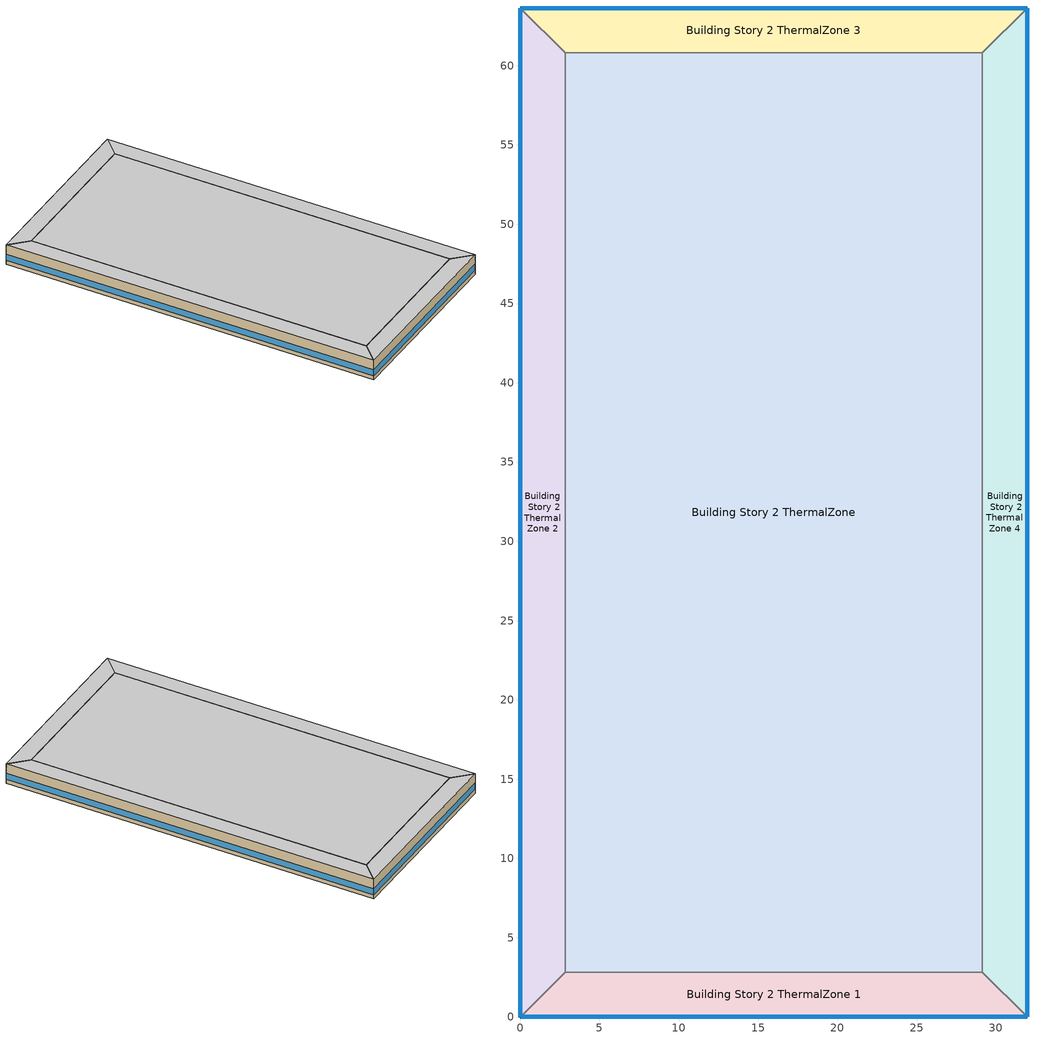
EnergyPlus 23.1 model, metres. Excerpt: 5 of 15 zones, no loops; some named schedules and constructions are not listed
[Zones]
Building Story 2 ThermalZone
 floor adiabatic (Typical Interior Floor): 29.16,2.83 2.83,2.83 2.83,60.81 29.16,60.81 z3.6
 wall adiabatic (Typical Interior Wall): 2.83,2.83 29.16,2.83 29.16,60.81 2.83,60.81 2.83,2.83 z3.6:7.2
 ceiling adiabatic (Typical Interior Ceiling): 29.16,60.81 2.83,60.81 2.83,2.83 29.16,2.83 z7.2
Building Story 2 ThermalZone 1
 floor adiabatic (Typical Interior Ceiling): 31.99,0 0,0 2.83,2.83 29.16,2.83 z3.6
 wall outside (Typical Insulated Steel Framed Exterior Wall R-20.41): 0,0 31.99,0 z3.6:7.2
 wall adiabatic (Typical Interior Wall): 31.99,0 29.16,2.83 2.83,2.83 0,0 z3.6:7.2
 window (U 0.48 SHGC 0.40 Dbl Ref-D Clr 6mm/13mm): 0.03,0 31.96,0 z4.36:5.44
 ceiling adiabatic (Typical Interior Ceiling): 29.16,2.83 2.83,2.83 0,0 31.99,0 z7.2
Building Story 2 ThermalZone 2
 floor adiabatic (Typical Interior Ceiling): 0,0 0,63.64 2.83,60.81 2.83,2.83 z3.6
 wall outside (Typical Insulated Steel Framed Exterior Wall R-20.41): 0,63.64 0,0 z3.6:7.2
 wall adiabatic (Typical Interior Wall): 0,0 2.83,2.83 2.83,60.81 0,63.64 z3.6:7.2
 window (U 0.48 SHGC 0.40 Dbl Ref-D Clr 6mm/13mm): 0,63.61 0,0.03 z4.36:5.44
 ceiling adiabatic (Typical Interior Ceiling): 2.83,2.83 2.83,60.81 0,63.64 0,0 z7.2
Building Story 2 ThermalZone 3
 floor adiabatic (Typical Interior Ceiling): 0,63.64 31.99,63.64 29.16,60.81 2.83,60.81 z3.6
 wall outside (Typical Insulated Steel Framed Exterior Wall R-20.41): 31.99,63.64 0,63.64 z3.6:7.2
 wall adiabatic (Typical Interior Wall): 0,63.64 2.83,60.81 29.16,60.81 31.99,63.64 z3.6:7.2
 window (U 0.48 SHGC 0.40 Dbl Ref-D Clr 6mm/13mm): 31.96,63.64 0.03,63.64 z4.36:5.44
 ceiling adiabatic (Typical Interior Ceiling): 2.83,60.81 29.16,60.81 31.99,63.64 0,63.64 z7.2
Building Story 2 ThermalZone 4
 floor adiabatic (Typical Interior Ceiling): 31.99,63.64 31.99,0 29.16,2.83 29.16,60.81 z3.6
 wall outside (Typical Insulated Steel Framed Exterior Wall R-20.41): 31.99,0 31.99,63.64 z3.6:7.2
 wall adiabatic (Typical Interior Wall): 31.99,63.64 29.16,60.81 29.16,2.83 31.99,0 z3.6:7.2
 window (U 0.48 SHGC 0.40 Dbl Ref-D Clr 6mm/13mm): 31.99,0.03 31.99,63.61 z4.36:5.44
 ceiling adiabatic (Typical Interior Ceiling): 29.16,60.81 29.16,2.83 31.99,0 31.99,63.64 z7.2
[Schedule:Week:Daily]
SchoolSecondary BLDG_LIGHT_CORRIDOR_SCH_2013 Week Rule - Sep4-Dec31: SchoolSecondary BLDG_LIGHT_CORRIDOR_SCH_2013 Default, SchoolSecondary BLDG_LIGHT_CORRIDOR_SCH_2013 Wkdy Day 2, SchoolSecondary BLDG_LIGHT_CORRIDOR_SCH_2013 Wkdy Day 2, SchoolSecondary BLDG_LIGHT_CORRIDOR_SCH_2013 Wkdy Day 2, SchoolSecondary BLDG_LIGHT_CORRIDOR_SCH_2013 Wkdy Day 2, SchoolSecondary BLDG_LIGHT_CORRIDOR_SCH_2013 Wkdy Day 2, SchoolSecondary BLDG_LIGHT_CORRIDOR_SCH_2013 Default, SchoolSecondary BLDG_LIGHT_CORRIDOR_SCH_2013 Default, SchoolSecondary BLDG_LIGHT_CORRIDOR_SCH_2013 Summer Design Day, SchoolSecondary BLDG_LIGHT_CORRIDOR_SCH_2013 Winter Design Day, SchoolSecondary BLDG_LIGHT_CORRIDOR_SCH_2013 Default, SchoolSecondary BLDG_LIGHT_CORRIDOR_SCH_2013 Default
SchoolSecondary BLDG_LIGHT_GYM_SCH_2013 Week Rule - Jan1-Jan1: SchoolSecondary BLDG_LIGHT_GYM_SCH_2013 Wknd Day, SchoolSecondary BLDG_LIGHT_GYM_SCH_2013 Wknd Day, SchoolSecondary BLDG_LIGHT_GYM_SCH_2013 Wknd Day, SchoolSecondary BLDG_LIGHT_GYM_SCH_2013 Wknd Day, SchoolSecondary BLDG_LIGHT_GYM_SCH_2013 Wknd Day, SchoolSecondary BLDG_LIGHT_GYM_SCH_2013 Wknd Day, SchoolSecondary BLDG_LIGHT_GYM_SCH_2013 Wknd Day, SchoolSecondary BLDG_LIGHT_GYM_SCH_2013 Default, SchoolSecondary BLDG_LIGHT_GYM_SCH_2013 Summer Design Day, SchoolSecondary BLDG_LIGHT_GYM_SCH_2013 Winter Design Day, SchoolSecondary BLDG_LIGHT_GYM_SCH_2013 Default, SchoolSecondary BLDG_LIGHT_GYM_SCH_2013 Default
SchoolSecondary BLDG_LIGHT_GYM_SCH_2013 Week Rule - Jan2-Jun25: SchoolSecondary BLDG_LIGHT_GYM_SCH_2013 Wknd Day, SchoolSecondary BLDG_LIGHT_GYM_SCH_2013 Wkdy Day, SchoolSecondary BLDG_LIGHT_GYM_SCH_2013 Wkdy Day, SchoolSecondary BLDG_LIGHT_GYM_SCH_2013 Wkdy Day, SchoolSecondary BLDG_LIGHT_GYM_SCH_2013 Wkdy Day, SchoolSecondary BLDG_LIGHT_GYM_SCH_2013 Wkdy Day, SchoolSecondary BLDG_LIGHT_GYM_SCH_2013 Wknd Day, SchoolSecondary BLDG_LIGHT_GYM_SCH_2013 Default, SchoolSecondary BLDG_LIGHT_GYM_SCH_2013 Summer Design Day, SchoolSecondary BLDG_LIGHT_GYM_SCH_2013 Winter Design Day, SchoolSecondary BLDG_LIGHT_GYM_SCH_2013 Default, SchoolSecondary BLDG_LIGHT_GYM_SCH_2013 Default
SchoolSecondary BLDG_LIGHT_GYM_SCH_2013 Week Rule - Jun26-Jul2: SchoolSecondary BLDG_LIGHT_GYM_SCH_2013 Wknd Day, SchoolSecondary BLDG_LIGHT_GYM_SCH_2013 Wkdy Day, SchoolSecondary BLDG_LIGHT_GYM_SCH_2013 Wkdy Day, SchoolSecondary BLDG_LIGHT_GYM_SCH_2013 Wkdy Day, SchoolSecondary BLDG_LIGHT_GYM_SCH_2013 Wkdy Day, SchoolSecondary BLDG_LIGHT_GYM_SCH_2013 Wkdy Day 1, SchoolSecondary BLDG_LIGHT_GYM_SCH_2013 Wknd Day 1, SchoolSecondary BLDG_LIGHT_GYM_SCH_2013 Default, SchoolSecondary BLDG_LIGHT_GYM_SCH_2013 Summer Design Day, SchoolSecondary BLDG_LIGHT_GYM_SCH_2013 Winter Design Day, SchoolSecondary BLDG_LIGHT_GYM_SCH_2013 Default, SchoolSecondary BLDG_LIGHT_GYM_SCH_2013 Default
SchoolSecondary BLDG_LIGHT_GYM_SCH_2013 Week Rule - Jul3-Aug27: SchoolSecondary BLDG_LIGHT_GYM_SCH_2013 Wknd Day 1, SchoolSecondary BLDG_LIGHT_GYM_SCH_2013 Wkdy Day 1, SchoolSecondary BLDG_LIGHT_GYM_SCH_2013 Wkdy Day 1, SchoolSecondary BLDG_LIGHT_GYM_SCH_2013 Wkdy Day 1, SchoolSecondary BLDG_LIGHT_GYM_SCH_2013 Wkdy Day 1, SchoolSecondary BLDG_LIGHT_GYM_SCH_2013 Wkdy Day 1, SchoolSecondary BLDG_LIGHT_GYM_SCH_2013 Wknd Day 1, SchoolSecondary BLDG_LIGHT_GYM_SCH_2013 Default, SchoolSecondary BLDG_LIGHT_GYM_SCH_2013 Summer Design Day, SchoolSecondary BLDG_LIGHT_GYM_SCH_2013 Winter Design Day, SchoolSecondary BLDG_LIGHT_GYM_SCH_2013 Default, SchoolSecondary BLDG_LIGHT_GYM_SCH_2013 Default
SchoolSecondary BLDG_LIGHT_GYM_SCH_2013 Week Rule - Aug28-Sep3: SchoolSecondary BLDG_LIGHT_GYM_SCH_2013 Wknd Day 1, SchoolSecondary BLDG_LIGHT_GYM_SCH_2013 Wkdy Day 1, SchoolSecondary BLDG_LIGHT_GYM_SCH_2013 Wkdy Day 1, SchoolSecondary BLDG_LIGHT_GYM_SCH_2013 Wkdy Day 1, SchoolSecondary BLDG_LIGHT_GYM_SCH_2013 Wkdy Day 2, SchoolSecondary BLDG_LIGHT_GYM_SCH_2013 Wkdy Day 2, SchoolSecondary BLDG_LIGHT_GYM_SCH_2013 Default, SchoolSecondary BLDG_LIGHT_GYM_SCH_2013 Default, SchoolSecondary BLDG_LIGHT_GYM_SCH_2013 Summer Design Day, SchoolSecondary BLDG_LIGHT_GYM_SCH_2013 Winter Design Day, SchoolSecondary BLDG_LIGHT_GYM_SCH_2013 Default, SchoolSecondary BLDG_LIGHT_GYM_SCH_2013 Default
SchoolSecondary BLDG_LIGHT_GYM_SCH_2013 Week Rule - Sep4-Dec31: SchoolSecondary BLDG_LIGHT_GYM_SCH_2013 Default, SchoolSecondary BLDG_LIGHT_GYM_SCH_2013 Wkdy Day 2, SchoolSecondary BLDG_LIGHT_GYM_SCH_2013 Wkdy Day 2, SchoolSecondary BLDG_LIGHT_GYM_SCH_2013 Wkdy Day 2, SchoolSecondary BLDG_LIGHT_GYM_SCH_2013 Wkdy Day 2, SchoolSecondary BLDG_LIGHT_GYM_SCH_2013 Wkdy Day 2, SchoolSecondary BLDG_LIGHT_GYM_SCH_2013 Default, SchoolSecondary BLDG_LIGHT_GYM_SCH_2013 Default, SchoolSecondary BLDG_LIGHT_GYM_SCH_2013 Summer Design Day, SchoolSecondary BLDG_LIGHT_GYM_SCH_2013 Winter Design Day, SchoolSecondary BLDG_LIGHT_GYM_SCH_2013 Default, SchoolSecondary BLDG_LIGHT_GYM_SCH_2013 Default
SchoolSecondary BLDG_LIGHT_LIBRARY_SCH_2013 Week Rule - Jan1-Jan1: SchoolSecondary BLDG_LIGHT_LIBRARY_SCH_2013 Wknd Day, SchoolSecondary BLDG_LIGHT_LIBRARY_SCH_2013 Wknd Day, SchoolSecondary BLDG_LIGHT_LIBRARY_SCH_2013 Wknd Day, SchoolSecondary BLDG_LIGHT_LIBRARY_SCH_2013 Wknd Day, SchoolSecondary BLDG_LIGHT_LIBRARY_SCH_2013 Wknd Day, SchoolSecondary BLDG_LIGHT_LIBRARY_SCH_2013 Wknd Day, SchoolSecondary BLDG_LIGHT_LIBRARY_SCH_2013 Wknd Day, SchoolSecondary BLDG_LIGHT_LIBRARY_SCH_2013 Default, SchoolSecondary BLDG_LIGHT_LIBRARY_SCH_2013 Summer Design Day, SchoolSecondary BLDG_LIGHT_LIBRARY_SCH_2013 Winter Design Day, SchoolSecondary BLDG_LIGHT_LIBRARY_SCH_2013 Default, SchoolSecondary BLDG_LIGHT_LIBRARY_SCH_2013 Default
SchoolSecondary BLDG_LIGHT_LIBRARY_SCH_2013 Week Rule - Jan2-Jun25: SchoolSecondary BLDG_LIGHT_LIBRARY_SCH_2013 Wknd Day, SchoolSecondary BLDG_LIGHT_LIBRARY_SCH_2013 Wkdy Day, SchoolSecondary BLDG_LIGHT_LIBRARY_SCH_2013 Wkdy Day, SchoolSecondary BLDG_LIGHT_LIBRARY_SCH_2013 Wkdy Day, SchoolSecondary BLDG_LIGHT_LIBRARY_SCH_2013 Wkdy Day, SchoolSecondary BLDG_LIGHT_LIBRARY_SCH_2013 Wkdy Day, SchoolSecondary BLDG_LIGHT_LIBRARY_SCH_2013 Wknd Day, SchoolSecondary BLDG_LIGHT_LIBRARY_SCH_2013 Default, SchoolSecondary BLDG_LIGHT_LIBRARY_SCH_2013 Summer Design Day, SchoolSecondary BLDG_LIGHT_LIBRARY_SCH_2013 Winter Design Day, SchoolSecondary BLDG_LIGHT_LIBRARY_SCH_2013 Default, SchoolSecondary BLDG_LIGHT_LIBRARY_SCH_2013 Default
SchoolSecondary BLDG_LIGHT_LIBRARY_SCH_2013 Week Rule - Jun26-Jul2: SchoolSecondary BLDG_LIGHT_LIBRARY_SCH_2013 Wknd Day, SchoolSecondary BLDG_LIGHT_LIBRARY_SCH_2013 Wkdy Day, SchoolSecondary BLDG_LIGHT_LIBRARY_SCH_2013 Wkdy Day, SchoolSecondary BLDG_LIGHT_LIBRARY_SCH_2013 Wkdy Day, SchoolSecondary BLDG_LIGHT_LIBRARY_SCH_2013 Wkdy Day, SchoolSecondary BLDG_LIGHT_LIBRARY_SCH_2013 Wkdy Day 1, SchoolSecondary BLDG_LIGHT_LIBRARY_SCH_2013 Wknd Day 1, SchoolSecondary BLDG_LIGHT_LIBRARY_SCH_2013 Default, SchoolSecondary BLDG_LIGHT_LIBRARY_SCH_2013 Summer Design Day, SchoolSecondary BLDG_LIGHT_LIBRARY_SCH_2013 Winter Design Day, SchoolSecondary BLDG_LIGHT_LIBRARY_SCH_2013 Default, SchoolSecondary BLDG_LIGHT_LIBRARY_SCH_2013 Default
SchoolSecondary BLDG_LIGHT_LIBRARY_SCH_2013 Week Rule - Jul3-Aug27: SchoolSecondary BLDG_LIGHT_LIBRARY_SCH_2013 Wknd Day 1, SchoolSecondary BLDG_LIGHT_LIBRARY_SCH_2013 Wkdy Day 1, SchoolSecondary BLDG_LIGHT_LIBRARY_SCH_2013 Wkdy Day 1, SchoolSecondary BLDG_LIGHT_LIBRARY_SCH_2013 Wkdy Day 1, SchoolSecondary BLDG_LIGHT_LIBRARY_SCH_2013 Wkdy Day 1, SchoolSecondary BLDG_LIGHT_LIBRARY_SCH_2013 Wkdy Day 1, SchoolSecondary BLDG_LIGHT_LIBRARY_SCH_2013 Wknd Day 1, SchoolSecondary BLDG_LIGHT_LIBRARY_SCH_2013 Default, SchoolSecondary BLDG_LIGHT_LIBRARY_SCH_2013 Summer Design Day, SchoolSecondary BLDG_LIGHT_LIBRARY_SCH_2013 Winter Design Day, SchoolSecondary BLDG_LIGHT_LIBRARY_SCH_2013 Default, SchoolSecondary BLDG_LIGHT_LIBRARY_SCH_2013 Default
SchoolSecondary BLDG_LIGHT_LIBRARY_SCH_2013 Week Rule - Aug28-Sep3: SchoolSecondary BLDG_LIGHT_LIBRARY_SCH_2013 Wknd Day 1, SchoolSecondary BLDG_LIGHT_LIBRARY_SCH_2013 Wkdy Day 1, SchoolSecondary BLDG_LIGHT_LIBRARY_SCH_2013 Wkdy Day 1, SchoolSecondary BLDG_LIGHT_LIBRARY_SCH_2013 Wkdy Day 1, SchoolSecondary BLDG_LIGHT_LIBRARY_SCH_2013 Wkdy Day 2, SchoolSecondary BLDG_LIGHT_LIBRARY_SCH_2013 Wkdy Day 2, SchoolSecondary BLDG_LIGHT_LIBRARY_SCH_2013 Default, SchoolSecondary BLDG_LIGHT_LIBRARY_SCH_2013 Default, SchoolSecondary BLDG_LIGHT_LIBRARY_SCH_2013 Summer Design Day, SchoolSecondary BLDG_LIGHT_LIBRARY_SCH_2013 Winter Design Day, SchoolSecondary BLDG_LIGHT_LIBRARY_SCH_2013 Default, SchoolSecondary BLDG_LIGHT_LIBRARY_SCH_2013 Default
SchoolSecondary BLDG_LIGHT_LIBRARY_SCH_2013 Week Rule - Sep4-Dec31: SchoolSecondary BLDG_LIGHT_LIBRARY_SCH_2013 Default, SchoolSecondary BLDG_LIGHT_LIBRARY_SCH_2013 Wkdy Day 2, SchoolSecondary BLDG_LIGHT_LIBRARY_SCH_2013 Wkdy Day 2, SchoolSecondary BLDG_LIGHT_LIBRARY_SCH_2013 Wkdy Day 2, SchoolSecondary BLDG_LIGHT_LIBRARY_SCH_2013 Wkdy Day 2, SchoolSecondary BLDG_LIGHT_LIBRARY_SCH_2013 Wkdy Day 2, SchoolSecondary BLDG_LIGHT_LIBRARY_SCH_2013 Default, SchoolSecondary BLDG_LIGHT_LIBRARY_SCH_2013 Default, SchoolSecondary BLDG_LIGHT_LIBRARY_SCH_2013 Summer Design Day, SchoolSecondary BLDG_LIGHT_LIBRARY_SCH_2013 Winter Design Day, SchoolSecondary BLDG_LIGHT_LIBRARY_SCH_2013 Default, SchoolSecondary BLDG_LIGHT_LIBRARY_SCH_2013 Default
SchoolSecondary BLDG_LIGHT_LOBBYFLR1_SCH_2013 Week Rule - Jan1-Jan1: SchoolSecondary BLDG_LIGHT_LOBBYFLR1_SCH_2013 Wknd Day, SchoolSecondary BLDG_LIGHT_LOBBYFLR1_SCH_2013 Wknd Day, SchoolSecondary BLDG_LIGHT_LOBBYFLR1_SCH_2013 Wknd Day, SchoolSecondary BLDG_LIGHT_LOBBYFLR1_SCH_2013 Wknd Day, SchoolSecondary BLDG_LIGHT_LOBBYFLR1_SCH_2013 Wknd Day, SchoolSecondary BLDG_LIGHT_LOBBYFLR1_SCH_2013 Wknd Day, SchoolSecondary BLDG_LIGHT_LOBBYFLR1_SCH_2013 Wknd Day, SchoolSecondary BLDG_LIGHT_LOBBYFLR1_SCH_2013 Default, SchoolSecondary BLDG_LIGHT_LOBBYFLR1_SCH_2013 Summer Design Day, SchoolSecondary BLDG_LIGHT_LOBBYFLR1_SCH_2013 Winter Design Day, SchoolSecondary BLDG_LIGHT_LOBBYFLR1_SCH_2013 Default, SchoolSecondary BLDG_LIGHT_LOBBYFLR1_SCH_2013 Default
SchoolSecondary BLDG_LIGHT_LOBBYFLR1_SCH_2013 Week Rule - Jan2-Jun25: SchoolSecondary BLDG_LIGHT_LOBBYFLR1_SCH_2013 Wknd Day, SchoolSecondary BLDG_LIGHT_LOBBYFLR1_SCH_2013 Wkdy Day, SchoolSecondary BLDG_LIGHT_LOBBYFLR1_SCH_2013 Wkdy Day, SchoolSecondary BLDG_LIGHT_LOBBYFLR1_SCH_2013 Wkdy Day, SchoolSecondary BLDG_LIGHT_LOBBYFLR1_SCH_2013 Wkdy Day, SchoolSecondary BLDG_LIGHT_LOBBYFLR1_SCH_2013 Wkdy Day, SchoolSecondary BLDG_LIGHT_LOBBYFLR1_SCH_2013 Wknd Day, SchoolSecondary BLDG_LIGHT_LOBBYFLR1_SCH_2013 Default, SchoolSecondary BLDG_LIGHT_LOBBYFLR1_SCH_2013 Summer Design Day, SchoolSecondary BLDG_LIGHT_LOBBYFLR1_SCH_2013 Winter Design Day, SchoolSecondary BLDG_LIGHT_LOBBYFLR1_SCH_2013 Default, SchoolSecondary BLDG_LIGHT_LOBBYFLR1_SCH_2013 Default
SchoolSecondary BLDG_LIGHT_LOBBYFLR1_SCH_2013 Week Rule - Jun26-Jul2: SchoolSecondary BLDG_LIGHT_LOBBYFLR1_SCH_2013 Wknd Day, SchoolSecondary BLDG_LIGHT_LOBBYFLR1_SCH_2013 Wkdy Day, SchoolSecondary BLDG_LIGHT_LOBBYFLR1_SCH_2013 Wkdy Day, SchoolSecondary BLDG_LIGHT_LOBBYFLR1_SCH_2013 Wkdy Day, SchoolSecondary BLDG_LIGHT_LOBBYFLR1_SCH_2013 Wkdy Day, SchoolSecondary BLDG_LIGHT_LOBBYFLR1_SCH_2013 Wkdy Day 1, SchoolSecondary BLDG_LIGHT_LOBBYFLR1_SCH_2013 Wknd Day 1, SchoolSecondary BLDG_LIGHT_LOBBYFLR1_SCH_2013 Default, SchoolSecondary BLDG_LIGHT_LOBBYFLR1_SCH_2013 Summer Design Day, SchoolSecondary BLDG_LIGHT_LOBBYFLR1_SCH_2013 Winter Design Day, SchoolSecondary BLDG_LIGHT_LOBBYFLR1_SCH_2013 Default, SchoolSecondary BLDG_LIGHT_LOBBYFLR1_SCH_2013 Default
SchoolSecondary BLDG_LIGHT_LOBBYFLR1_SCH_2013 Week Rule - Jul3-Aug27: SchoolSecondary BLDG_LIGHT_LOBBYFLR1_SCH_2013 Wknd Day 1, SchoolSecondary BLDG_LIGHT_LOBBYFLR1_SCH_2013 Wkdy Day 1, SchoolSecondary BLDG_LIGHT_LOBBYFLR1_SCH_2013 Wkdy Day 1, SchoolSecondary BLDG_LIGHT_LOBBYFLR1_SCH_2013 Wkdy Day 1, SchoolSecondary BLDG_LIGHT_LOBBYFLR1_SCH_2013 Wkdy Day 1, SchoolSecondary BLDG_LIGHT_LOBBYFLR1_SCH_2013 Wkdy Day 1, SchoolSecondary BLDG_LIGHT_LOBBYFLR1_SCH_2013 Wknd Day 1, SchoolSecondary BLDG_LIGHT_LOBBYFLR1_SCH_2013 Default, SchoolSecondary BLDG_LIGHT_LOBBYFLR1_SCH_2013 Summer Design Day, SchoolSecondary BLDG_LIGHT_LOBBYFLR1_SCH_2013 Winter Design Day, SchoolSecondary BLDG_LIGHT_LOBBYFLR1_SCH_2013 Default, SchoolSecondary BLDG_LIGHT_LOBBYFLR1_SCH_2013 Default
SchoolSecondary BLDG_LIGHT_LOBBYFLR1_SCH_2013 Week Rule - Aug28-Sep3: SchoolSecondary BLDG_LIGHT_LOBBYFLR1_SCH_2013 Wknd Day 1, SchoolSecondary BLDG_LIGHT_LOBBYFLR1_SCH_2013 Wkdy Day 1, SchoolSecondary BLDG_LIGHT_LOBBYFLR1_SCH_2013 Wkdy Day 1, SchoolSecondary BLDG_LIGHT_LOBBYFLR1_SCH_2013 Wkdy Day 1, SchoolSecondary BLDG_LIGHT_LOBBYFLR1_SCH_2013 Wkdy Day 2, SchoolSecondary BLDG_LIGHT_LOBBYFLR1_SCH_2013 Wkdy Day 2, SchoolSecondary BLDG_LIGHT_LOBBYFLR1_SCH_2013 Default, SchoolSecondary BLDG_LIGHT_LOBBYFLR1_SCH_2013 Default, SchoolSecondary BLDG_LIGHT_LOBBYFLR1_SCH_2013 Summer Design Day, SchoolSecondary BLDG_LIGHT_LOBBYFLR1_SCH_2013 Winter Design Day, SchoolSecondary BLDG_LIGHT_LOBBYFLR1_SCH_2013 Default, SchoolSecondary BLDG_LIGHT_LOBBYFLR1_SCH_2013 Default
SchoolSecondary BLDG_LIGHT_LOBBYFLR1_SCH_2013 Week Rule - Sep4-Dec31: SchoolSecondary BLDG_LIGHT_LOBBYFLR1_SCH_2013 Default, SchoolSecondary BLDG_LIGHT_LOBBYFLR1_SCH_2013 Wkdy Day 2, SchoolSecondary BLDG_LIGHT_LOBBYFLR1_SCH_2013 Wkdy Day 2, SchoolSecondary BLDG_LIGHT_LOBBYFLR1_SCH_2013 Wkdy Day 2, SchoolSecondary BLDG_LIGHT_LOBBYFLR1_SCH_2013 Wkdy Day 2, SchoolSecondary BLDG_LIGHT_LOBBYFLR1_SCH_2013 Wkdy Day 2, SchoolSecondary BLDG_LIGHT_LOBBYFLR1_SCH_2013 Default, SchoolSecondary BLDG_LIGHT_LOBBYFLR1_SCH_2013 Default, SchoolSecondary BLDG_LIGHT_LOBBYFLR1_SCH_2013 Summer Design Day, SchoolSecondary BLDG_LIGHT_LOBBYFLR1_SCH_2013 Winter Design Day, SchoolSecondary BLDG_LIGHT_LOBBYFLR1_SCH_2013 Default, SchoolSecondary BLDG_LIGHT_LOBBYFLR1_SCH_2013 Default
SchoolSecondary BLDG_LIGHT_MECHANICAL_SCH_2013 Week Rule - Jan1-Jan1: SchoolSecondary BLDG_LIGHT_MECHANICAL_SCH_2013 Wknd Day, SchoolSecondary BLDG_LIGHT_MECHANICAL_SCH_2013 Wknd Day, SchoolSecondary BLDG_LIGHT_MECHANICAL_SCH_2013 Wknd Day, SchoolSecondary BLDG_LIGHT_MECHANICAL_SCH_2013 Wknd Day, SchoolSecondary BLDG_LIGHT_MECHANICAL_SCH_2013 Wknd Day, SchoolSecondary BLDG_LIGHT_MECHANICAL_SCH_2013 Wknd Day, SchoolSecondary BLDG_LIGHT_MECHANICAL_SCH_2013 Wknd Day, SchoolSecondary BLDG_LIGHT_MECHANICAL_SCH_2013 Default, SchoolSecondary BLDG_LIGHT_MECHANICAL_SCH_2013 Summer Design Day, SchoolSecondary BLDG_LIGHT_MECHANICAL_SCH_2013 Winter Design Day, SchoolSecondary BLDG_LIGHT_MECHANICAL_SCH_2013 Default, SchoolSecondary BLDG_LIGHT_MECHANICAL_SCH_2013 Default
SchoolSecondary BLDG_LIGHT_MECHANICAL_SCH_2013 Week Rule - Jan2-Jun25: SchoolSecondary BLDG_LIGHT_MECHANICAL_SCH_2013 Wknd Day, SchoolSecondary BLDG_LIGHT_MECHANICAL_SCH_2013 Wkdy Day, SchoolSecondary BLDG_LIGHT_MECHANICAL_SCH_2013 Wkdy Day, SchoolSecondary BLDG_LIGHT_MECHANICAL_SCH_2013 Wkdy Day, SchoolSecondary BLDG_LIGHT_MECHANICAL_SCH_2013 Wkdy Day, SchoolSecondary BLDG_LIGHT_MECHANICAL_SCH_2013 Wkdy Day, SchoolSecondary BLDG_LIGHT_MECHANICAL_SCH_2013 Wknd Day, SchoolSecondary BLDG_LIGHT_MECHANICAL_SCH_2013 Default, SchoolSecondary BLDG_LIGHT_MECHANICAL_SCH_2013 Summer Design Day, SchoolSecondary BLDG_LIGHT_MECHANICAL_SCH_2013 Winter Design Day, SchoolSecondary BLDG_LIGHT_MECHANICAL_SCH_2013 Default, SchoolSecondary BLDG_LIGHT_MECHANICAL_SCH_2013 Default
SchoolSecondary BLDG_LIGHT_MECHANICAL_SCH_2013 Week Rule - Jun26-Jul2: SchoolSecondary BLDG_LIGHT_MECHANICAL_SCH_2013 Wknd Day, SchoolSecondary BLDG_LIGHT_MECHANICAL_SCH_2013 Wkdy Day, SchoolSecondary BLDG_LIGHT_MECHANICAL_SCH_2013 Wkdy Day, SchoolSecondary BLDG_LIGHT_MECHANICAL_SCH_2013 Wkdy Day, SchoolSecondary BLDG_LIGHT_MECHANICAL_SCH_2013 Wkdy Day, SchoolSecondary BLDG_LIGHT_MECHANICAL_SCH_2013 Wkdy Day 1, SchoolSecondary BLDG_LIGHT_MECHANICAL_SCH_2013 Wknd Day 1, SchoolSecondary BLDG_LIGHT_MECHANICAL_SCH_2013 Default, SchoolSecondary BLDG_LIGHT_MECHANICAL_SCH_2013 Summer Design Day, SchoolSecondary BLDG_LIGHT_MECHANICAL_SCH_2013 Winter Design Day, SchoolSecondary BLDG_LIGHT_MECHANICAL_SCH_2013 Default, SchoolSecondary BLDG_LIGHT_MECHANICAL_SCH_2013 Default
SchoolSecondary BLDG_LIGHT_MECHANICAL_SCH_2013 Week Rule - Jul3-Aug27: SchoolSecondary BLDG_LIGHT_MECHANICAL_SCH_2013 Wknd Day 1, SchoolSecondary BLDG_LIGHT_MECHANICAL_SCH_2013 Wkdy Day 1, SchoolSecondary BLDG_LIGHT_MECHANICAL_SCH_2013 Wkdy Day 1, SchoolSecondary BLDG_LIGHT_MECHANICAL_SCH_2013 Wkdy Day 1, SchoolSecondary BLDG_LIGHT_MECHANICAL_SCH_2013 Wkdy Day 1, SchoolSecondary BLDG_LIGHT_MECHANICAL_SCH_2013 Wkdy Day 1, SchoolSecondary BLDG_LIGHT_MECHANICAL_SCH_2013 Wknd Day 1, SchoolSecondary BLDG_LIGHT_MECHANICAL_SCH_2013 Default, SchoolSecondary BLDG_LIGHT_MECHANICAL_SCH_2013 Summer Design Day, SchoolSecondary BLDG_LIGHT_MECHANICAL_SCH_2013 Winter Design Day, SchoolSecondary BLDG_LIGHT_MECHANICAL_SCH_2013 Default, SchoolSecondary BLDG_LIGHT_MECHANICAL_SCH_2013 Default
SchoolSecondary BLDG_LIGHT_MECHANICAL_SCH_2013 Week Rule - Aug28-Sep3: SchoolSecondary BLDG_LIGHT_MECHANICAL_SCH_2013 Wknd Day 1, SchoolSecondary BLDG_LIGHT_MECHANICAL_SCH_2013 Wkdy Day 1, SchoolSecondary BLDG_LIGHT_MECHANICAL_SCH_2013 Wkdy Day 1, SchoolSecondary BLDG_LIGHT_MECHANICAL_SCH_2013 Wkdy Day 1, SchoolSecondary BLDG_LIGHT_MECHANICAL_SCH_2013 Wkdy Day 2, SchoolSecondary BLDG_LIGHT_MECHANICAL_SCH_2013 Wkdy Day 2, SchoolSecondary BLDG_LIGHT_MECHANICAL_SCH_2013 Default, SchoolSecondary BLDG_LIGHT_MECHANICAL_SCH_2013 Default, SchoolSecondary BLDG_LIGHT_MECHANICAL_SCH_2013 Summer Design Day, SchoolSecondary BLDG_LIGHT_MECHANICAL_SCH_2013 Winter Design Day, SchoolSecondary BLDG_LIGHT_MECHANICAL_SCH_2013 Default, SchoolSecondary BLDG_LIGHT_MECHANICAL_SCH_2013 Default
SchoolSecondary BLDG_LIGHT_MECHANICAL_SCH_2013 Week Rule - Sep4-Dec31: SchoolSecondary BLDG_LIGHT_MECHANICAL_SCH_2013 Default, SchoolSecondary BLDG_LIGHT_MECHANICAL_SCH_2013 Wkdy Day 2, SchoolSecondary BLDG_LIGHT_MECHANICAL_SCH_2013 Wkdy Day 2, SchoolSecondary BLDG_LIGHT_MECHANICAL_SCH_2013 Wkdy Day 2, SchoolSecondary BLDG_LIGHT_MECHANICAL_SCH_2013 Wkdy Day 2, SchoolSecondary BLDG_LIGHT_MECHANICAL_SCH_2013 Wkdy Day 2, SchoolSecondary BLDG_LIGHT_MECHANICAL_SCH_2013 Default, SchoolSecondary BLDG_LIGHT_MECHANICAL_SCH_2013 Default, SchoolSecondary BLDG_LIGHT_MECHANICAL_SCH_2013 Summer Design Day, SchoolSecondary BLDG_LIGHT_MECHANICAL_SCH_2013 Winter Design Day, SchoolSecondary BLDG_LIGHT_MECHANICAL_SCH_2013 Default, SchoolSecondary BLDG_LIGHT_MECHANICAL_SCH_2013 Default
SchoolSecondary BLDG_LIGHT_OFFICE_SCH_2013 Week Rule - Jan1-Jan1: SchoolSecondary BLDG_LIGHT_OFFICE_SCH_2013 Wknd Day, SchoolSecondary BLDG_LIGHT_OFFICE_SCH_2013 Wknd Day, SchoolSecondary BLDG_LIGHT_OFFICE_SCH_2013 Wknd Day, SchoolSecondary BLDG_LIGHT_OFFICE_SCH_2013 Wknd Day, SchoolSecondary BLDG_LIGHT_OFFICE_SCH_2013 Wknd Day, SchoolSecondary BLDG_LIGHT_OFFICE_SCH_2013 Wknd Day, SchoolSecondary BLDG_LIGHT_OFFICE_SCH_2013 Wknd Day, SchoolSecondary BLDG_LIGHT_OFFICE_SCH_2013 Default, SchoolSecondary BLDG_LIGHT_OFFICE_SCH_2013 Summer Design Day, SchoolSecondary BLDG_LIGHT_OFFICE_SCH_2013 Winter Design Day, SchoolSecondary BLDG_LIGHT_OFFICE_SCH_2013 Default, SchoolSecondary BLDG_LIGHT_OFFICE_SCH_2013 Default
SchoolSecondary BLDG_LIGHT_OFFICE_SCH_2013 Week Rule - Jan2-Jun25: SchoolSecondary BLDG_LIGHT_OFFICE_SCH_2013 Wknd Day, SchoolSecondary BLDG_LIGHT_OFFICE_SCH_2013 Wkdy Day, SchoolSecondary BLDG_LIGHT_OFFICE_SCH_2013 Wkdy Day, SchoolSecondary BLDG_LIGHT_OFFICE_SCH_2013 Wkdy Day, SchoolSecondary BLDG_LIGHT_OFFICE_SCH_2013 Wkdy Day, SchoolSecondary BLDG_LIGHT_OFFICE_SCH_2013 Wkdy Day, SchoolSecondary BLDG_LIGHT_OFFICE_SCH_2013 Wknd Day, SchoolSecondary BLDG_LIGHT_OFFICE_SCH_2013 Default, SchoolSecondary BLDG_LIGHT_OFFICE_SCH_2013 Summer Design Day, SchoolSecondary BLDG_LIGHT_OFFICE_SCH_2013 Winter Design Day, SchoolSecondary BLDG_LIGHT_OFFICE_SCH_2013 Default, SchoolSecondary BLDG_LIGHT_OFFICE_SCH_2013 Default
SchoolSecondary BLDG_LIGHT_OFFICE_SCH_2013 Week Rule - Jun26-Jul2: SchoolSecondary BLDG_LIGHT_OFFICE_SCH_2013 Wknd Day, SchoolSecondary BLDG_LIGHT_OFFICE_SCH_2013 Wkdy Day, SchoolSecondary BLDG_LIGHT_OFFICE_SCH_2013 Wkdy Day, SchoolSecondary BLDG_LIGHT_OFFICE_SCH_2013 Wkdy Day, SchoolSecondary BLDG_LIGHT_OFFICE_SCH_2013 Wkdy Day, SchoolSecondary BLDG_LIGHT_OFFICE_SCH_2013 Wkdy Day 1, SchoolSecondary BLDG_LIGHT_OFFICE_SCH_2013 Wknd Day 1, SchoolSecondary BLDG_LIGHT_OFFICE_SCH_2013 Default, SchoolSecondary BLDG_LIGHT_OFFICE_SCH_2013 Summer Design Day, SchoolSecondary BLDG_LIGHT_OFFICE_SCH_2013 Winter Design Day, SchoolSecondary BLDG_LIGHT_OFFICE_SCH_2013 Default, SchoolSecondary BLDG_LIGHT_OFFICE_SCH_2013 Default
SchoolSecondary BLDG_LIGHT_OFFICE_SCH_2013 Week Rule - Jul3-Aug27: SchoolSecondary BLDG_LIGHT_OFFICE_SCH_2013 Wknd Day 1, SchoolSecondary BLDG_LIGHT_OFFICE_SCH_2013 Wkdy Day 1, SchoolSecondary BLDG_LIGHT_OFFICE_SCH_2013 Wkdy Day 1, SchoolSecondary BLDG_LIGHT_OFFICE_SCH_2013 Wkdy Day 1, SchoolSecondary BLDG_LIGHT_OFFICE_SCH_2013 Wkdy Day 1, SchoolSecondary BLDG_LIGHT_OFFICE_SCH_2013 Wkdy Day 1, SchoolSecondary BLDG_LIGHT_OFFICE_SCH_2013 Wknd Day 1, SchoolSecondary BLDG_LIGHT_OFFICE_SCH_2013 Default, SchoolSecondary BLDG_LIGHT_OFFICE_SCH_2013 Summer Design Day, SchoolSecondary BLDG_LIGHT_OFFICE_SCH_2013 Winter Design Day, SchoolSecondary BLDG_LIGHT_OFFICE_SCH_2013 Default, SchoolSecondary BLDG_LIGHT_OFFICE_SCH_2013 Default
SchoolSecondary BLDG_LIGHT_OFFICE_SCH_2013 Week Rule - Aug28-Sep3: SchoolSecondary BLDG_LIGHT_OFFICE_SCH_2013 Wknd Day 1, SchoolSecondary BLDG_LIGHT_OFFICE_SCH_2013 Wkdy Day 1, SchoolSecondary BLDG_LIGHT_OFFICE_SCH_2013 Wkdy Day 1, SchoolSecondary BLDG_LIGHT_OFFICE_SCH_2013 Wkdy Day 1, SchoolSecondary BLDG_LIGHT_OFFICE_SCH_2013 Wkdy Day 2, SchoolSecondary BLDG_LIGHT_OFFICE_SCH_2013 Wkdy Day 2, SchoolSecondary BLDG_LIGHT_OFFICE_SCH_2013 Default, SchoolSecondary BLDG_LIGHT_OFFICE_SCH_2013 Default, SchoolSecondary BLDG_LIGHT_OFFICE_SCH_2013 Summer Design Day, SchoolSecondary BLDG_LIGHT_OFFICE_SCH_2013 Winter Design Day, SchoolSecondary BLDG_LIGHT_OFFICE_SCH_2013 Default, SchoolSecondary BLDG_LIGHT_OFFICE_SCH_2013 Default
SchoolSecondary BLDG_LIGHT_OFFICE_SCH_2013 Week Rule - Sep4-Dec31: SchoolSecondary BLDG_LIGHT_OFFICE_SCH_2013 Default, SchoolSecondary BLDG_LIGHT_OFFICE_SCH_2013 Wkdy Day 2, SchoolSecondary BLDG_LIGHT_OFFICE_SCH_2013 Wkdy Day 2, SchoolSecondary BLDG_LIGHT_OFFICE_SCH_2013 Wkdy Day 2, SchoolSecondary BLDG_LIGHT_OFFICE_SCH_2013 Wkdy Day 2, SchoolSecondary BLDG_LIGHT_OFFICE_SCH_2013 Wkdy Day 2, SchoolSecondary BLDG_LIGHT_OFFICE_SCH_2013 Default, SchoolSecondary BLDG_LIGHT_OFFICE_SCH_2013 Default, SchoolSecondary BLDG_LIGHT_OFFICE_SCH_2013 Summer Design Day, SchoolSecondary BLDG_LIGHT_OFFICE_SCH_2013 Winter Design Day, SchoolSecondary BLDG_LIGHT_OFFICE_SCH_2013 Default, SchoolSecondary BLDG_LIGHT_OFFICE_SCH_2013 Default
SchoolSecondary BLDG_LIGHT_BATH_SCH_2013 Week Rule - Jan1-Jan1: SchoolSecondary BLDG_LIGHT_BATH_SCH_2013 Wknd Day, SchoolSecondary BLDG_LIGHT_BATH_SCH_2013 Wknd Day, SchoolSecondary BLDG_LIGHT_BATH_SCH_2013 Wknd Day, SchoolSecondary BLDG_LIGHT_BATH_SCH_2013 Wknd Day, SchoolSecondary BLDG_LIGHT_BATH_SCH_2013 Wknd Day, SchoolSecondary BLDG_LIGHT_BATH_SCH_2013 Wknd Day, SchoolSecondary BLDG_LIGHT_BATH_SCH_2013 Wknd Day, SchoolSecondary BLDG_LIGHT_BATH_SCH_2013 Default, SchoolSecondary BLDG_LIGHT_BATH_SCH_2013 Summer Design Day, SchoolSecondary BLDG_LIGHT_BATH_SCH_2013 Winter Design Day, SchoolSecondary BLDG_LIGHT_BATH_SCH_2013 Default, SchoolSecondary BLDG_LIGHT_BATH_SCH_2013 Default
SchoolSecondary BLDG_LIGHT_BATH_SCH_2013 Week Rule - Jan2-Jun25: SchoolSecondary BLDG_LIGHT_BATH_SCH_2013 Wknd Day, SchoolSecondary BLDG_LIGHT_BATH_SCH_2013 Wkdy Day, SchoolSecondary BLDG_LIGHT_BATH_SCH_2013 Wkdy Day, SchoolSecondary BLDG_LIGHT_BATH_SCH_2013 Wkdy Day, SchoolSecondary BLDG_LIGHT_BATH_SCH_2013 Wkdy Day, SchoolSecondary BLDG_LIGHT_BATH_SCH_2013 Wkdy Day, SchoolSecondary BLDG_LIGHT_BATH_SCH_2013 Wknd Day, SchoolSecondary BLDG_LIGHT_BATH_SCH_2013 Default, SchoolSecondary BLDG_LIGHT_BATH_SCH_2013 Summer Design Day, SchoolSecondary BLDG_LIGHT_BATH_SCH_2013 Winter Design Day, SchoolSecondary BLDG_LIGHT_BATH_SCH_2013 Default, SchoolSecondary BLDG_LIGHT_BATH_SCH_2013 Default
SchoolSecondary BLDG_LIGHT_BATH_SCH_2013 Week Rule - Jun26-Jul2: SchoolSecondary BLDG_LIGHT_BATH_SCH_2013 Wknd Day, SchoolSecondary BLDG_LIGHT_BATH_SCH_2013 Wkdy Day, SchoolSecondary BLDG_LIGHT_BATH_SCH_2013 Wkdy Day, SchoolSecondary BLDG_LIGHT_BATH_SCH_2013 Wkdy Day, SchoolSecondary BLDG_LIGHT_BATH_SCH_2013 Wkdy Day, SchoolSecondary BLDG_LIGHT_BATH_SCH_2013 Wkdy Day 1, SchoolSecondary BLDG_LIGHT_BATH_SCH_2013 Wknd Day 1, SchoolSecondary BLDG_LIGHT_BATH_SCH_2013 Default, SchoolSecondary BLDG_LIGHT_BATH_SCH_2013 Summer Design Day, SchoolSecondary BLDG_LIGHT_BATH_SCH_2013 Winter Design Day, SchoolSecondary BLDG_LIGHT_BATH_SCH_2013 Default, SchoolSecondary BLDG_LIGHT_BATH_SCH_2013 Default
SchoolSecondary BLDG_LIGHT_BATH_SCH_2013 Week Rule - Jul3-Aug27: SchoolSecondary BLDG_LIGHT_BATH_SCH_2013 Wknd Day 1, SchoolSecondary BLDG_LIGHT_BATH_SCH_2013 Wkdy Day 1, SchoolSecondary BLDG_LIGHT_BATH_SCH_2013 Wkdy Day 1, SchoolSecondary BLDG_LIGHT_BATH_SCH_2013 Wkdy Day 1, SchoolSecondary BLDG_LIGHT_BATH_SCH_2013 Wkdy Day 1, SchoolSecondary BLDG_LIGHT_BATH_SCH_2013 Wkdy Day 1, SchoolSecondary BLDG_LIGHT_BATH_SCH_2013 Wknd Day 1, SchoolSecondary BLDG_LIGHT_BATH_SCH_2013 Default, SchoolSecondary BLDG_LIGHT_BATH_SCH_2013 Summer Design Day, SchoolSecondary BLDG_LIGHT_BATH_SCH_2013 Winter Design Day, SchoolSecondary BLDG_LIGHT_BATH_SCH_2013 Default, SchoolSecondary BLDG_LIGHT_BATH_SCH_2013 Default
SchoolSecondary BLDG_LIGHT_BATH_SCH_2013 Week Rule - Aug28-Sep3: SchoolSecondary BLDG_LIGHT_BATH_SCH_2013 Wknd Day 1, SchoolSecondary BLDG_LIGHT_BATH_SCH_2013 Wkdy Day 1, SchoolSecondary BLDG_LIGHT_BATH_SCH_2013 Wkdy Day 1, SchoolSecondary BLDG_LIGHT_BATH_SCH_2013 Wkdy Day 1, SchoolSecondary BLDG_LIGHT_BATH_SCH_2013 Wkdy Day 2, SchoolSecondary BLDG_LIGHT_BATH_SCH_2013 Wkdy Day 2, SchoolSecondary BLDG_LIGHT_BATH_SCH_2013 Default, SchoolSecondary BLDG_LIGHT_BATH_SCH_2013 Default, SchoolSecondary BLDG_LIGHT_BATH_SCH_2013 Summer Design Day, SchoolSecondary BLDG_LIGHT_BATH_SCH_2013 Winter Design Day, SchoolSecondary BLDG_LIGHT_BATH_SCH_2013 Default, SchoolSecondary BLDG_LIGHT_BATH_SCH_2013 Default
SchoolSecondary BLDG_LIGHT_BATH_SCH_2013 Week Rule - Sep4-Dec31: SchoolSecondary BLDG_LIGHT_BATH_SCH_2013 Default, SchoolSecondary BLDG_LIGHT_BATH_SCH_2013 Wkdy Day 2, SchoolSecondary BLDG_LIGHT_BATH_SCH_2013 Wkdy Day 2, SchoolSecondary BLDG_LIGHT_BATH_SCH_2013 Wkdy Day 2, SchoolSecondary BLDG_LIGHT_BATH_SCH_2013 Wkdy Day 2, SchoolSecondary BLDG_LIGHT_BATH_SCH_2013 Wkdy Day 2, SchoolSecondary BLDG_LIGHT_BATH_SCH_2013 Default, SchoolSecondary BLDG_LIGHT_BATH_SCH_2013 Default, SchoolSecondary BLDG_LIGHT_BATH_SCH_2013 Summer Design Day, SchoolSecondary BLDG_LIGHT_BATH_SCH_2013 Winter Design Day, SchoolSecondary BLDG_LIGHT_BATH_SCH_2013 Default, SchoolSecondary BLDG_LIGHT_BATH_SCH_2013 Default
SchoolSecondary BLDG_OCC_SCH_Auditorium Week Rule - Jan1-Jan1: SchoolSecondary BLDG_OCC_SCH_Auditorium Wknd Day, SchoolSecondary BLDG_OCC_SCH_Auditorium Wknd Day, SchoolSecondary BLDG_OCC_SCH_Auditorium Wknd Day, SchoolSecondary BLDG_OCC_SCH_Auditorium Wknd Day, SchoolSecondary BLDG_OCC_SCH_Auditorium Wknd Day, SchoolSecondary BLDG_OCC_SCH_Auditorium Wknd Day, SchoolSecondary BLDG_OCC_SCH_Auditorium Wknd Day, SchoolSecondary BLDG_OCC_SCH_Auditorium Default, SchoolSecondary BLDG_OCC_SCH_Auditorium Summer Design Day, SchoolSecondary BLDG_OCC_SCH_Auditorium Winter Design Day, SchoolSecondary BLDG_OCC_SCH_Auditorium Default, SchoolSecondary BLDG_OCC_SCH_Auditorium Default
SchoolSecondary BLDG_OCC_SCH_Auditorium Week Rule - Jan2-Jun25: SchoolSecondary BLDG_OCC_SCH_Auditorium Wknd Day, SchoolSecondary BLDG_OCC_SCH_Auditorium Wkdy|SmrDsn Day, SchoolSecondary BLDG_OCC_SCH_Auditorium Wkdy|SmrDsn Day, SchoolSecondary BLDG_OCC_SCH_Auditorium Wkdy|SmrDsn Day, SchoolSecondary BLDG_OCC_SCH_Auditorium Wkdy|SmrDsn Day, SchoolSecondary BLDG_OCC_SCH_Auditorium Wkdy|SmrDsn Day, SchoolSecondary BLDG_OCC_SCH_Auditorium Wknd Day, SchoolSecondary BLDG_OCC_SCH_Auditorium Default, SchoolSecondary BLDG_OCC_SCH_Auditorium Summer Design Day, SchoolSecondary BLDG_OCC_SCH_Auditorium Winter Design Day, SchoolSecondary BLDG_OCC_SCH_Auditorium Default, SchoolSecondary BLDG_OCC_SCH_Auditorium Default
SchoolSecondary BLDG_OCC_SCH_Auditorium Week Rule - Jun26-Jul2: SchoolSecondary BLDG_OCC_SCH_Auditorium Wknd Day, SchoolSecondary BLDG_OCC_SCH_Auditorium Wkdy|SmrDsn Day, SchoolSecondary BLDG_OCC_SCH_Auditorium Wkdy|SmrDsn Day, SchoolSecondary BLDG_OCC_SCH_Auditorium Wkdy|SmrDsn Day, SchoolSecondary BLDG_OCC_SCH_Auditorium Wkdy|SmrDsn Day, SchoolSecondary BLDG_OCC_SCH_Auditorium Wkdy|SmrDsn Day 1, SchoolSecondary BLDG_OCC_SCH_Auditorium Wknd Day 1, SchoolSecondary BLDG_OCC_SCH_Auditorium Default, SchoolSecondary BLDG_OCC_SCH_Auditorium Summer Design Day, SchoolSecondary BLDG_OCC_SCH_Auditorium Winter Design Day, SchoolSecondary BLDG_OCC_SCH_Auditorium Default, SchoolSecondary BLDG_OCC_SCH_Auditorium Default
SchoolSecondary BLDG_OCC_SCH_Auditorium Week Rule - Jul3-Aug27: SchoolSecondary BLDG_OCC_SCH_Auditorium Wknd Day 1, SchoolSecondary BLDG_OCC_SCH_Auditorium Wkdy|SmrDsn Day 1, SchoolSecondary BLDG_OCC_SCH_Auditorium Wkdy|SmrDsn Day 1, SchoolSecondary BLDG_OCC_SCH_Auditorium Wkdy|SmrDsn Day 1, SchoolSecondary BLDG_OCC_SCH_Auditorium Wkdy|SmrDsn Day 1, SchoolSecondary BLDG_OCC_SCH_Auditorium Wkdy|SmrDsn Day 1, SchoolSecondary BLDG_OCC_SCH_Auditorium Wknd Day 1, SchoolSecondary BLDG_OCC_SCH_Auditorium Default, SchoolSecondary BLDG_OCC_SCH_Auditorium Summer Design Day, SchoolSecondary BLDG_OCC_SCH_Auditorium Winter Design Day, SchoolSecondary BLDG_OCC_SCH_Auditorium Default, SchoolSecondary BLDG_OCC_SCH_Auditorium Default
SchoolSecondary BLDG_OCC_SCH_Auditorium Week Rule - Aug28-Sep3: SchoolSecondary BLDG_OCC_SCH_Auditorium Wknd Day 1, SchoolSecondary BLDG_OCC_SCH_Auditorium Wkdy|SmrDsn Day 1, SchoolSecondary BLDG_OCC_SCH_Auditorium Wkdy|SmrDsn Day 1, SchoolSecondary BLDG_OCC_SCH_Auditorium Wkdy|SmrDsn Day 1, SchoolSecondary BLDG_OCC_SCH_Auditorium Wkdy|SmrDsn Day 2, SchoolSecondary BLDG_OCC_SCH_Auditorium Wkdy|SmrDsn Day 2, SchoolSecondary BLDG_OCC_SCH_Auditorium Default, SchoolSecondary BLDG_OCC_SCH_Auditorium Default, SchoolSecondary BLDG_OCC_SCH_Auditorium Summer Design Day, SchoolSecondary BLDG_OCC_SCH_Auditorium Winter Design Day, SchoolSecondary BLDG_OCC_SCH_Auditorium Default, SchoolSecondary BLDG_OCC_SCH_Auditorium Default
SchoolSecondary BLDG_OCC_SCH_Auditorium Week Rule - Sep4-Dec31: SchoolSecondary BLDG_OCC_SCH_Auditorium Default, SchoolSecondary BLDG_OCC_SCH_Auditorium Wkdy|SmrDsn Day 2, SchoolSecondary BLDG_OCC_SCH_Auditorium Wkdy|SmrDsn Day 2, SchoolSecondary BLDG_OCC_SCH_Auditorium Wkdy|SmrDsn Day 2, SchoolSecondary BLDG_OCC_SCH_Auditorium Wkdy|SmrDsn Day 2, SchoolSecondary BLDG_OCC_SCH_Auditorium Wkdy|SmrDsn Day 2, SchoolSecondary BLDG_OCC_SCH_Auditorium Default, SchoolSecondary BLDG_OCC_SCH_Auditorium Default, SchoolSecondary BLDG_OCC_SCH_Auditorium Summer Design Day, SchoolSecondary BLDG_OCC_SCH_Auditorium Winter Design Day, SchoolSecondary BLDG_OCC_SCH_Auditorium Default, SchoolSecondary BLDG_OCC_SCH_Auditorium Default
SchoolSecondary ACTIVITY_SCH Week Rule - Jan1-Dec31: SchoolSecondary ACTIVITY_SCH Default, SchoolSecondary ACTIVITY_SCH Default, SchoolSecondary ACTIVITY_SCH Default, SchoolSecondary ACTIVITY_SCH Default, SchoolSecondary ACTIVITY_SCH Default, SchoolSecondary ACTIVITY_SCH Default, SchoolSecondary ACTIVITY_SCH Default, SchoolSecondary ACTIVITY_SCH Default, SchoolSecondary ACTIVITY_SCH Summer Design Day, SchoolSecondary ACTIVITY_SCH Winter Design Day, SchoolSecondary ACTIVITY_SCH Default, SchoolSecondary ACTIVITY_SCH Default
Work Efficiency Schedule Week Rule - Jan1-Dec31: Work Efficiency Schedule Default, Work Efficiency Schedule Default, Work Efficiency Schedule Default, Work Efficiency Schedule Default, Work Efficiency Schedule Default, Work Efficiency Schedule Default, Work Efficiency Schedule Default, Work Efficiency Schedule Default, Work Efficiency Schedule Default, Work Efficiency Schedule Default, Work Efficiency Schedule Default, Work Efficiency Schedule Default
Clothing Schedule Week Rule - Jan1-Dec31: Clothing Schedule Default Winter Clothes, Clothing Schedule Default Winter Clothes, Clothing Schedule Default Winter Clothes, Clothing Schedule Default Winter Clothes, Clothing Schedule Default Winter Clothes, Clothing Schedule Default Winter Clothes, Clothing Schedule Default Winter Clothes, Clothing Schedule Default Winter Clothes, Clothing Schedule Default Winter Clothes, Clothing Schedule Default Winter Clothes, Clothing Schedule Default Winter Clothes, Clothing Schedule Default Winter Clothes
Air Velocity Schedule Week Rule - Jan1-Dec31: Air Velocity Schedule Default, Air Velocity Schedule Default, Air Velocity Schedule Default, Air Velocity Schedule Default, Air Velocity Schedule Default, Air Velocity Schedule Default, Air Velocity Schedule Default, Air Velocity Schedule Default, Air Velocity Schedule Default, Air Velocity Schedule Default, Air Velocity Schedule Default, Air Velocity Schedule Default
SchoolSecondary BLDG_OCC_SCH_Cafeteria Week Rule - Jan1-Jan1: SchoolSecondary BLDG_OCC_SCH_Cafeteria Wknd Day, SchoolSecondary BLDG_OCC_SCH_Cafeteria Wknd Day, SchoolSecondary BLDG_OCC_SCH_Cafeteria Wknd Day, SchoolSecondary BLDG_OCC_SCH_Cafeteria Wknd Day, SchoolSecondary BLDG_OCC_SCH_Cafeteria Wknd Day, SchoolSecondary BLDG_OCC_SCH_Cafeteria Wknd Day, SchoolSecondary BLDG_OCC_SCH_Cafeteria Wknd Day, SchoolSecondary BLDG_OCC_SCH_Cafeteria Default, SchoolSecondary BLDG_OCC_SCH_Cafeteria Summer Design Day, SchoolSecondary BLDG_OCC_SCH_Cafeteria Winter Design Day, SchoolSecondary BLDG_OCC_SCH_Cafeteria Default, SchoolSecondary BLDG_OCC_SCH_Cafeteria Default
SchoolSecondary BLDG_OCC_SCH_Cafeteria Week Rule - Jan2-Jun25: SchoolSecondary BLDG_OCC_SCH_Cafeteria Wknd Day, SchoolSecondary BLDG_OCC_SCH_Cafeteria Wkdy|SmrDsn Day, SchoolSecondary BLDG_OCC_SCH_Cafeteria Wkdy|SmrDsn Day, SchoolSecondary BLDG_OCC_SCH_Cafeteria Wkdy|SmrDsn Day, SchoolSecondary BLDG_OCC_SCH_Cafeteria Wkdy|SmrDsn Day, SchoolSecondary BLDG_OCC_SCH_Cafeteria Wkdy|SmrDsn Day, SchoolSecondary BLDG_OCC_SCH_Cafeteria Wknd Day, SchoolSecondary BLDG_OCC_SCH_Cafeteria Default, SchoolSecondary BLDG_OCC_SCH_Cafeteria Summer Design Day, SchoolSecondary BLDG_OCC_SCH_Cafeteria Winter Design Day, SchoolSecondary BLDG_OCC_SCH_Cafeteria Default, SchoolSecondary BLDG_OCC_SCH_Cafeteria Default
SchoolSecondary BLDG_OCC_SCH_Cafeteria Week Rule - Jun26-Jul2: SchoolSecondary BLDG_OCC_SCH_Cafeteria Wknd Day, SchoolSecondary BLDG_OCC_SCH_Cafeteria Wkdy|SmrDsn Day, SchoolSecondary BLDG_OCC_SCH_Cafeteria Wkdy|SmrDsn Day, SchoolSecondary BLDG_OCC_SCH_Cafeteria Wkdy|SmrDsn Day, SchoolSecondary BLDG_OCC_SCH_Cafeteria Wkdy|SmrDsn Day, SchoolSecondary BLDG_OCC_SCH_Cafeteria Wkdy|SmrDsn Day 1, SchoolSecondary BLDG_OCC_SCH_Cafeteria Wknd Day 1, SchoolSecondary BLDG_OCC_SCH_Cafeteria Default, SchoolSecondary BLDG_OCC_SCH_Cafeteria Summer Design Day, SchoolSecondary BLDG_OCC_SCH_Cafeteria Winter Design Day, SchoolSecondary BLDG_OCC_SCH_Cafeteria Default, SchoolSecondary BLDG_OCC_SCH_Cafeteria Default
SchoolSecondary BLDG_OCC_SCH_Cafeteria Week Rule - Jul3-Aug27: SchoolSecondary BLDG_OCC_SCH_Cafeteria Wknd Day 1, SchoolSecondary BLDG_OCC_SCH_Cafeteria Wkdy|SmrDsn Day 1, SchoolSecondary BLDG_OCC_SCH_Cafeteria Wkdy|SmrDsn Day 1, SchoolSecondary BLDG_OCC_SCH_Cafeteria Wkdy|SmrDsn Day 1, SchoolSecondary BLDG_OCC_SCH_Cafeteria Wkdy|SmrDsn Day 1, SchoolSecondary BLDG_OCC_SCH_Cafeteria Wkdy|SmrDsn Day 1, SchoolSecondary BLDG_OCC_SCH_Cafeteria Wknd Day 1, SchoolSecondary BLDG_OCC_SCH_Cafeteria Default, SchoolSecondary BLDG_OCC_SCH_Cafeteria Summer Design Day, SchoolSecondary BLDG_OCC_SCH_Cafeteria Winter Design Day, SchoolSecondary BLDG_OCC_SCH_Cafeteria Default, SchoolSecondary BLDG_OCC_SCH_Cafeteria Default
SchoolSecondary BLDG_OCC_SCH_Cafeteria Week Rule - Aug28-Sep3: SchoolSecondary BLDG_OCC_SCH_Cafeteria Wknd Day 1, SchoolSecondary BLDG_OCC_SCH_Cafeteria Wkdy|SmrDsn Day 1, SchoolSecondary BLDG_OCC_SCH_Cafeteria Wkdy|SmrDsn Day 1, SchoolSecondary BLDG_OCC_SCH_Cafeteria Wkdy|SmrDsn Day 1, SchoolSecondary BLDG_OCC_SCH_Cafeteria Wkdy|SmrDsn Day 2, SchoolSecondary BLDG_OCC_SCH_Cafeteria Wkdy|SmrDsn Day 2, SchoolSecondary BLDG_OCC_SCH_Cafeteria Default, SchoolSecondary BLDG_OCC_SCH_Cafeteria Default, SchoolSecondary BLDG_OCC_SCH_Cafeteria Summer Design Day, SchoolSecondary BLDG_OCC_SCH_Cafeteria Winter Design Day, SchoolSecondary BLDG_OCC_SCH_Cafeteria Default, SchoolSecondary BLDG_OCC_SCH_Cafeteria Default
SchoolSecondary BLDG_OCC_SCH_Cafeteria Week Rule - Sep4-Dec31: SchoolSecondary BLDG_OCC_SCH_Cafeteria Default, SchoolSecondary BLDG_OCC_SCH_Cafeteria Wkdy|SmrDsn Day 2, SchoolSecondary BLDG_OCC_SCH_Cafeteria Wkdy|SmrDsn Day 2, SchoolSecondary BLDG_OCC_SCH_Cafeteria Wkdy|SmrDsn Day 2, SchoolSecondary BLDG_OCC_SCH_Cafeteria Wkdy|SmrDsn Day 2, SchoolSecondary BLDG_OCC_SCH_Cafeteria Wkdy|SmrDsn Day 2, SchoolSecondary BLDG_OCC_SCH_Cafeteria Default, SchoolSecondary BLDG_OCC_SCH_Cafeteria Default, SchoolSecondary BLDG_OCC_SCH_Cafeteria Summer Design Day, SchoolSecondary BLDG_OCC_SCH_Cafeteria Winter Design Day, SchoolSecondary BLDG_OCC_SCH_Cafeteria Default, SchoolSecondary BLDG_OCC_SCH_Cafeteria Default
SchoolSecondary BLDG_OCC_SCH Week Rule - Jan1-Jan1: SchoolSecondary BLDG_OCC_SCH Wknd Day, SchoolSecondary BLDG_OCC_SCH Wknd Day, SchoolSecondary BLDG_OCC_SCH Wknd Day, SchoolSecondary BLDG_OCC_SCH Wknd Day, SchoolSecondary BLDG_OCC_SCH Wknd Day, SchoolSecondary BLDG_OCC_SCH Wknd Day, SchoolSecondary BLDG_OCC_SCH Wknd Day, SchoolSecondary BLDG_OCC_SCH Default, SchoolSecondary BLDG_OCC_SCH Summer Design Day, SchoolSecondary BLDG_OCC_SCH Winter Design Day, SchoolSecondary BLDG_OCC_SCH Default, SchoolSecondary BLDG_OCC_SCH Default
SchoolSecondary BLDG_OCC_SCH Week Rule - Jan2-Jun11: SchoolSecondary BLDG_OCC_SCH Wknd Day, SchoolSecondary BLDG_OCC_SCH Wkdy|SmrDsn Day, SchoolSecondary BLDG_OCC_SCH Wkdy|SmrDsn Day, SchoolSecondary BLDG_OCC_SCH Wkdy|SmrDsn Day, SchoolSecondary BLDG_OCC_SCH Wkdy|SmrDsn Day, SchoolSecondary BLDG_OCC_SCH Wkdy|SmrDsn Day, SchoolSecondary BLDG_OCC_SCH Wknd Day, SchoolSecondary BLDG_OCC_SCH Default, SchoolSecondary BLDG_OCC_SCH Summer Design Day, SchoolSecondary BLDG_OCC_SCH Winter Design Day, SchoolSecondary BLDG_OCC_SCH Default, SchoolSecondary BLDG_OCC_SCH Default
SchoolSecondary BLDG_OCC_SCH Week Rule - Jun12-Jun18: SchoolSecondary BLDG_OCC_SCH Wknd Day, SchoolSecondary BLDG_OCC_SCH Wkdy|SmrDsn Day, SchoolSecondary BLDG_OCC_SCH Wkdy|SmrDsn Day, SchoolSecondary BLDG_OCC_SCH Wkdy|SmrDsn Day, SchoolSecondary BLDG_OCC_SCH Wkdy|SmrDsn Day 1, SchoolSecondary BLDG_OCC_SCH Wkdy|SmrDsn Day 1, SchoolSecondary BLDG_OCC_SCH Wknd Day 1, SchoolSecondary BLDG_OCC_SCH Default, SchoolSecondary BLDG_OCC_SCH Summer Design Day, SchoolSecondary BLDG_OCC_SCH Winter Design Day, SchoolSecondary BLDG_OCC_SCH Default, SchoolSecondary BLDG_OCC_SCH Default
SchoolSecondary BLDG_OCC_SCH Week Rule - Jun19-Sep10: SchoolSecondary BLDG_OCC_SCH Wknd Day 1, SchoolSecondary BLDG_OCC_SCH Wkdy|SmrDsn Day 1, SchoolSecondary BLDG_OCC_SCH Wkdy|SmrDsn Day 1, SchoolSecondary BLDG_OCC_SCH Wkdy|SmrDsn Day 1, SchoolSecondary BLDG_OCC_SCH Wkdy|SmrDsn Day 1, SchoolSecondary BLDG_OCC_SCH Wkdy|SmrDsn Day 1, SchoolSecondary BLDG_OCC_SCH Wknd Day 1, SchoolSecondary BLDG_OCC_SCH Default, SchoolSecondary BLDG_OCC_SCH Summer Design Day, SchoolSecondary BLDG_OCC_SCH Winter Design Day, SchoolSecondary BLDG_OCC_SCH Default, SchoolSecondary BLDG_OCC_SCH Default
